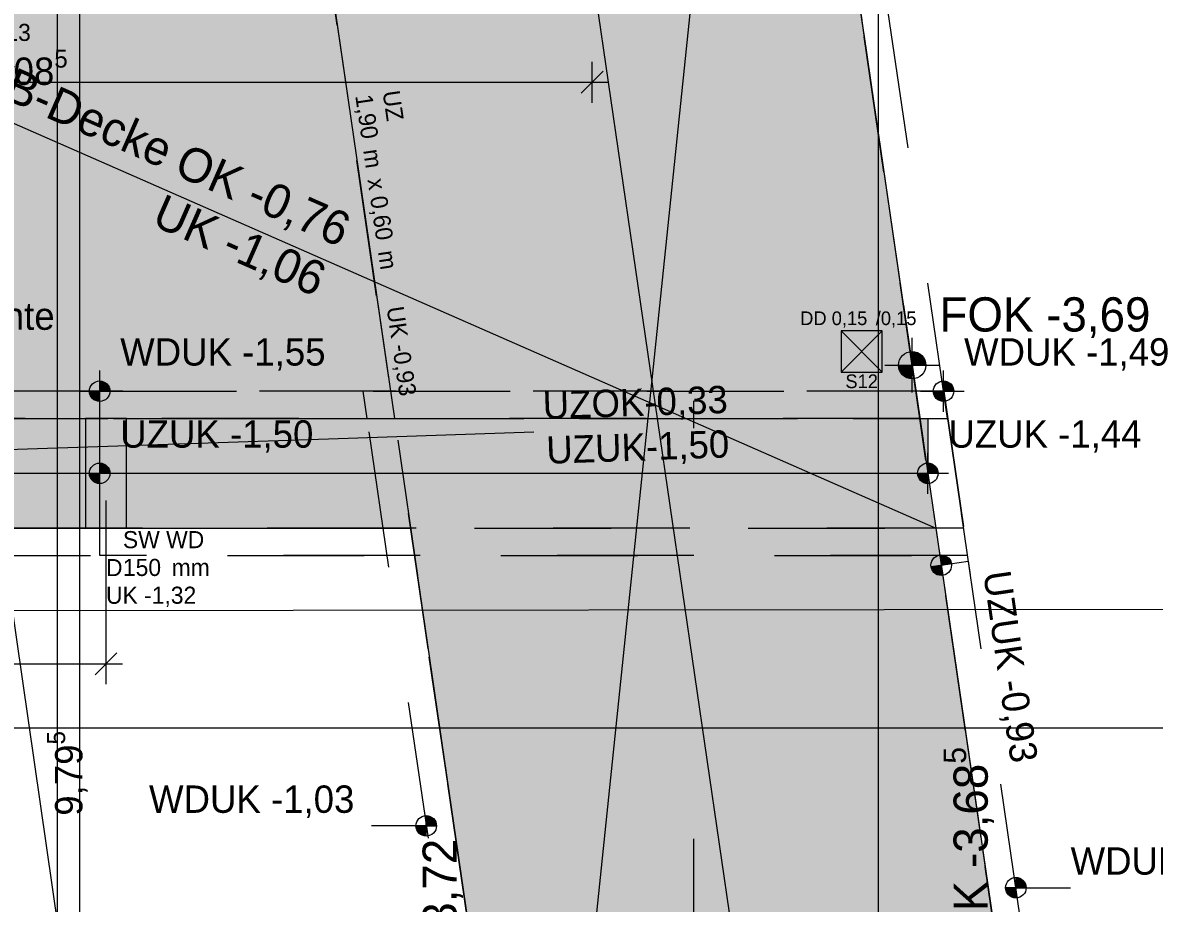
# Model space of a CAD drawing. Header units: metres. Extents: x -14 to 130, y -38 to 4.
# Drawn here: x 11.873 to 16.01, y -27.641 to -24.423 of the extents above; entities that cross this region are included whole.
import ezdxf

# ---------------------------------------------------------------- set-up
doc = ezdxf.new("R2010")
doc.units = ezdxf.units.M
doc.header["$MEASUREMENT"] = 0
for name, pattern in [('Schnittlinie', [0.006, 0.003, -0.0015, 0, -0.0015]), ('Strichliert_1_-1', [2, 1, -1]), ('Strichlinie eng', [0.002, 0.0015, -0.0005]), ('Untersicht', [0.001, 0.0005, -0.0005])]:
    doc.linetypes.add(name, pattern=pattern)
for name, color, linetype in [('-1._KG PP_3_210 Decke', 7, 'Continuous'), ('-1._KG PP_3_220 Bodenaufbau', 7, 'Continuous'), ('-1._KG PP_3_250 Träger Unterzug', 7, 'Continuous'), ('-1._KG PP_3_270 Deckendurchbruchsymbol', 7, 'Continuous'), ('-1._KG PP_3_851 Marker Schnitt', 7, 'Continuous'), ('-1._KG PP_3_870 Dokumentation allgemein', 7, 'Continuous'), ('-1._KG PP_3_945 Einreichplan Beschriftung', 7, 'Continuous'), ('-1._KG PP_3_950 Polierplan Bemaßung', 7, 'Continuous'), ('-1._KG PP_3_Bemaßen_Sperrmaß 2D', 7, 'Continuous'), ('-1._KG PP_3_Kataster Grenzpunkte_Grenzpunkt (GP) Hausecke_Kennzeichen', 7, 'Continuous'), ('-1._KG PP_3_Kataster Grundstücke_Grundstück', 7, 'Continuous')]:
    doc.layers.add(name, color=color, linetype=linetype)
doc.styles.add('ERSTELLTER_STIL_5', font='')
doc.styles.get('ERSTELLTER_STIL_5').set_extended_font_data('Eurostile')
doc.linetypes.add('GAS', pattern='A,0,[1,415_260415_PP_VA_1_2 -1 KG1.Shx,S=0.186508,R=0,X=0,Y=0],-26.5,0', length=26.5)

msp = doc.modelspace()

# ---------------------------------------------------------------- hatches: boundary and pattern name
at = {"layer": '-1._KG PP_3_210 Decke', "linetype": 'Continuous', "lineweight": 0, "true_color": 0x060c00}
msp.add_hatch(color=98, dxfattribs=at).paths.add_polyline_path([(12.865, -23.92), (9.87, -23.92), (9.87, -26.27), (15.211, -26.27), (14.8684, -23.92)])
at = {"layer": '-1._KG PP_3_250 Träger Unterzug', "linetype": 'Continuous', "lineweight": 0, "true_color": 0x060c00}
h = msp.add_hatch(color=98, dxfattribs=at)
h.paths.add_polyline_path([(12.865, -21.975), (12.865, -21.895), (12.6532, -21.895), (13.2326, -25.87), (15.1527, -25.87), (14.5732, -21.895), (13.745, -21.895), (13.745, -21.975)])
h.paths.add_polyline_path([(15.015, -25.7), (14.865, -25.7), (14.865, -25.55), (15.015, -25.55)], flags=0)
for points in [[(11.035, -25.96), (10.635, -25.96), (10.635, -25.87), (3.305, -25.87), (3.305, -26.27), (15.1819, -26.27), (15.1819, -25.87), (11.035, -25.87)], [(13.2909, -26.27), (13.7734, -29.58), (15.6935, -29.58), (15.1819, -26.07), (15.1819, -26.27)]]:
    msp.add_hatch(color=98, dxfattribs=at).paths.add_polyline_path(points)
at = {"layer": '-1._KG PP_3_Kataster Grenzpunkte_Grenzpunkt (GP) Hausecke_Kennzeichen', "linetype": 'Continuous', "lineweight": 0, "true_color": 0x000000}
for points in [[(15.1243, -25.6752), (15.1743, -25.6752), (15.1705, -25.6561), (15.1597, -25.6399), (15.1434, -25.6291), (15.1243, -25.6252)], [(15.1243, -25.6752), (15.0743, -25.6752), (15.0781, -25.6944), (15.089, -25.7106), (15.1052, -25.7214), (15.1243, -25.7252)], [(15.2308, -26.406), (15.2679, -26.4006), (15.263, -26.3868), (15.2532, -26.3759), (15.24, -26.3696), (15.2254, -26.3689)], [(15.2308, -26.406), (15.1937, -26.4114), (15.1986, -26.4252), (15.2084, -26.436), (15.2216, -26.4423), (15.2362, -26.4431)]]:
    msp.add_hatch(color=18, dxfattribs=at).paths.add_polyline_path(points)
at = {"layer": '-1._KG PP_3_Kataster Grenzpunkte_Grenzpunkt (GP) Hausecke_Kennzeichen', "linetype": 'Continuous', "lineweight": 13, "true_color": 0xff6400}
for points in [[(12.155, -25.77), (12.1925, -25.77), (12.1897, -25.7556), (12.1815, -25.7435), (12.1694, -25.7354), (12.155, -25.7325)], [(15.2392, -25.77), (15.2767, -25.77), (15.2738, -25.7556), (15.2657, -25.7435), (15.2535, -25.7354), (15.2392, -25.7325)], [(12.155, -25.77), (12.1175, -25.77), (12.1204, -25.7844), (12.1285, -25.7965), (12.1407, -25.8046), (12.155, -25.8075)], [(15.2392, -25.77), (15.2017, -25.77), (15.2045, -25.7844), (15.2127, -25.7965), (15.2248, -25.8046), (15.2392, -25.8075)], [(13.3485, -27.3582), (13.386, -27.3582), (13.3832, -27.3439), (13.375, -27.3317), (13.3629, -27.3236), (13.3485, -27.3207)], [(13.3485, -27.3582), (13.311, -27.3582), (13.3139, -27.3726), (13.322, -27.3848), (13.3342, -27.3929), (13.3485, -27.3957)], [(15.5036, -27.5841), (15.5411, -27.5841), (15.5383, -27.5697), (15.5301, -27.5576), (15.518, -27.5494), (15.5036, -27.5466)], [(15.5036, -27.5841), (15.4661, -27.5841), (15.469, -27.5984), (15.4771, -27.6106), (15.4893, -27.6187), (15.5036, -27.6216)]]:
    msp.add_hatch(color=30, dxfattribs=at).paths.add_polyline_path(points)
at = {"layer": '-1._KG PP_3_Kataster Grenzpunkte_Grenzpunkt (GP) Hausecke_Kennzeichen', "linetype": 'Continuous', "lineweight": 13, "true_color": 0x3f7f02}
for points in [[(12.155, -26.07), (12.1925, -26.07), (12.1897, -26.0556), (12.1815, -26.0435), (12.1694, -26.0354), (12.155, -26.0325)], [(15.1819, -26.07), (15.2194, -26.07), (15.2165, -26.0556), (15.2084, -26.0435), (15.1962, -26.0354), (15.1819, -26.0325)], [(12.155, -26.07), (12.1175, -26.07), (12.1204, -26.0844), (12.1285, -26.0965), (12.1407, -26.1046), (12.155, -26.1075)], [(15.1819, -26.07), (15.1444, -26.07), (15.1472, -26.0844), (15.1553, -26.0965), (15.1675, -26.1046), (15.1819, -26.1075)]]:
    msp.add_hatch(color=76, dxfattribs=at).paths.add_polyline_path(points)

# ---------------------------------------------------------------- linework, layer by layer
at = {"layer": '-1._KG PP_3_210 Decke', "color": 7, "linetype": 'Untersicht', "lineweight": 13, "ltscale": 1000, "true_color": 0xf4f4f4, "flags": 128}
for points in [[(5.305, -21.495), (0.1844, -21.495), (0.1967, -31.38), (9.535, -31.38), (9.535, -30.88), (12.385, -30.88), (12.385, -29.98), (18.7258, -29.98), (18.7621, -21.495), (12.465, -21.495), (12.465, -24.32), (13.0067, -24.32), (13.2326, -25.87), (9.875, -25.87), (7.875, -25.87), (7.875, -23.92), (5.305, -23.92)], [(12.865, -23.92), (9.87, -23.92), (9.87, -26.27), (15.211, -26.27), (14.8684, -23.92)]]:
    msp.add_lwpolyline(points, close=True, dxfattribs=at)
at = {"layer": '-1._KG PP_3_220 Bodenaufbau', "color": 7, "linetype": 'Untersicht', "lineweight": 13, "ltscale": 1000, "true_color": 0xf4f4f4, "flags": 128}
msp.add_lwpolyline([(11.005, -24.32), (10.12, -24.32), (10.12, -25.6), (11.125, -25.6), (11.125, -25.87), (13.2326, -25.87), (13.0067, -24.32)], close=True, dxfattribs=at)
at = {"layer": '-1._KG PP_3_250 Träger Unterzug', "color": 76, "linetype": 'GAS', "lineweight": 13, "ltscale": 1000, "true_color": 0x3f7f02}
for p, q in [((13.584, -21.695), (14.7626, -29.78)), ((3.305, -26.07), (15.1819, -26.07))]:
    msp.add_line(p, q, dxfattribs=at)
at = {"layer": '-1._KG PP_3_250 Träger Unterzug', "color": 76, "linetype": 'Continuous', "lineweight": 13, "ltscale": 1000, "true_color": 0x3f7f02, "flags": 128}
for points in [[(14.5732, -21.895), (15.1527, -25.87)], [(13.0067, -24.32), (13.2326, -25.87)], [(14.865, -25.55), (14.865, -25.7)], [(15.015, -25.55), (14.865, -25.55)], [(15.015, -25.7), (15.015, -25.55)], [(14.865, -25.7), (15.015, -25.7)], [(11.035, -25.87), (12.1032, -25.87)], [(12.2532, -25.87), (12.1032, -25.87)], [(12.2532, -25.87), (13.2326, -25.87)], [(15.1527, -25.87), (15.1819, -25.87)], [(15.1819, -25.87), (15.1819, -26.07)], [(15.1819, -26.07), (15.6935, -29.58)], [(7.2032, -26.27), (12.1032, -26.27)], [(12.1032, -26.27), (12.2532, -26.27)], [(12.2532, -26.27), (13.2909, -26.27)], [(13.2909, -26.27), (13.7734, -29.58)]]:
    msp.add_lwpolyline(points, dxfattribs=at)
at = {"layer": '-1._KG PP_3_250 Träger Unterzug', "color": 16, "linetype": 'Untersicht', "lineweight": 13, "ltscale": 1000, "true_color": 0x7e0000, "flags": 128}
for points in [[(12.1032, -25.87), (12.1032, -26.27)], [(12.2532, -26.27), (12.2532, -25.87)]]:
    msp.add_lwpolyline(points, dxfattribs=at)
at = {"layer": '-1._KG PP_3_270 Deckendurchbruchsymbol', "color": 7, "linetype": 'Strichlinie eng', "lineweight": 13, "ltscale": 1000}
for p, q in [((14.865, -25.7), (15.015, -25.55)), ((14.865, -25.55), (15.015, -25.7))]:
    msp.add_line(p, q, dxfattribs=at)
at = {"layer": '-1._KG PP_3_270 Deckendurchbruchsymbol', "color": 7, "linetype": 'Strichlinie eng', "lineweight": 13, "ltscale": 1000, "flags": 128}
msp.add_lwpolyline([(15.015, -25.7), (15.015, -25.55), (14.865, -25.55), (14.865, -25.7)], close=True, dxfattribs=at)
at = {"layer": '-1._KG PP_3_851 Marker Schnitt', "color": 7, "linetype": 'Schnittlinie', "lineweight": 13, "ltscale": 1000}
msp.add_line((14.325, 3.0949), (14.325, -35.645), dxfattribs=at)
at = {"layer": '-1._KG PP_3_870 Dokumentation allgemein', "color": 140, "linetype": 'Strichlinie eng', "lineweight": 0, "ltscale": 1000, "true_color": 0x00b9ff, "flags": 128}
msp.add_lwpolyline([(5.8669, -27.2175), (11.8058, -26.3637), (12.1644, -28.858), (6.2255, -29.7119)], close=True, dxfattribs=at)
at = {"layer": '-1._KG PP_3_Bemaßen_Sperrmaß 2D', "color": 5, "linetype": 'GAS', "lineweight": 0, "ltscale": 1000}
for p, q in [((12, 3), (12, -36)), ((15, 3), (15, -36)), ((-1.5, -27), (21, -27))]:
    msp.add_line(p, q, dxfattribs=at)
at = {"layer": '-1._KG PP_3_Kataster Grenzpunkte_Grenzpunkt (GP) Hausecke_Kennzeichen', "color": 6, "linetype": 'Continuous', "lineweight": 13, "ltscale": 1000, "true_color": 0xfb02fe}
msp.add_line((12.0822, -31.4895), (12.0822, -21.695), dxfattribs=at)
at = {"layer": '-1._KG PP_3_Kataster Grenzpunkte_Grenzpunkt (GP) Hausecke_Kennzeichen', "color": 7, "linetype": 'Strichliert_1_-1', "lineweight": 13, "ltscale": 1000}
for p, q in [((13.7737, -29.5775), (14.3848, -23.7052)), ((12.9919, -25.9435), (13.7413, -25.9182)), ((3.3075, -26.2699), (12.9919, -25.9435))]:
    msp.add_line(p, q, dxfattribs=at)
at = {"layer": '-1._KG PP_3_Kataster Grenzpunkte_Grenzpunkt (GP) Hausecke_Kennzeichen', "color": 7, "linetype": 'Continuous', "lineweight": 13, "ltscale": 1000}
for p, q in [((9.855, -23.92), (15.211, -26.27)), ((15.1243, -25.7752), (15.1243, -25.5752)), ((15.0243, -25.6752), (15.2243, -25.6752)), ((15.2254, -26.3689), (15.2362, -26.4431)), ((15.2679, -26.4006), (15.1937, -26.4114)), ((15.2308, -26.406), (15.3298, -26.3915)), ((15.3298, -26.3915), (15.337, -26.441))]:
    msp.add_line(p, q, dxfattribs=at)
at = {"layer": '-1._KG PP_3_Kataster Grenzpunkte_Grenzpunkt (GP) Hausecke_Kennzeichen', "color": 76, "linetype": 'Continuous', "lineweight": 13, "ltscale": 1000, "true_color": 0x3f7f02}
for p, q in [((13.955, -24.7161), (13.955, -24.5661)), ((13.915, -24.6811), (13.995, -24.6011)), ((9.87, -24.6411), (13.955, -24.6411)), ((13.955, -24.6411), (14.015, -24.6411)), ((12.155, -26.145), (12.155, -25.995)), ((15.1819, -26.145), (15.1819, -25.995)), ((12.08, -26.07), (12.23, -26.07)), ((15.1069, -26.07), (15.2569, -26.07)), ((12.1782, -26.841), (12.1782, -26.17)), ((4.504, -26.5807), (18.0689, -26.5638)), ((12.1382, -26.806), (12.2182, -26.726)), ((7.625, -26.766), (12.1782, -26.766)), ((12.1782, -26.766), (12.2382, -26.766))]:
    msp.add_line(p, q, dxfattribs=at)
at = {"layer": '-1._KG PP_3_Kataster Grenzpunkte_Grenzpunkt (GP) Hausecke_Kennzeichen', "color": 30, "linetype": 'Continuous', "lineweight": 13, "ltscale": 1000, "true_color": 0xff6400}
for p, q in [((12.155, -25.845), (12.155, -25.695)), ((15.2392, -25.845), (15.2392, -25.695)), ((12.08, -25.77), (12.23, -25.77)), ((15.1642, -25.77), (15.3142, -25.77)), ((13.3485, -27.3957), (13.3485, -27.3207)), ((13.2485, -27.3582), (13.1485, -27.3582)), ((13.3485, -27.3582), (13.2485, -27.3582)), ((13.311, -27.3582), (13.386, -27.3582)), ((15.5036, -27.5466), (15.5036, -27.6216)), ((15.5411, -27.5841), (15.4661, -27.5841)), ((15.5036, -27.5841), (15.6036, -27.5841)), ((15.6036, -27.5841), (15.7036, -27.5841))]:
    msp.add_line(p, q, dxfattribs=at)
at = {"layer": '-1._KG PP_3_Kataster Grenzpunkte_Grenzpunkt (GP) Hausecke_Kennzeichen', "color": 7, "linetype": 'Continuous', "lineweight": 13, "ltscale": 1000}
for centre, radius in [((15.1243, -25.6752), 0.05), ((15.2308, -26.406), 0.0375)]:
    msp.add_circle(centre, radius, dxfattribs=at)
at = {"layer": '-1._KG PP_3_Kataster Grenzpunkte_Grenzpunkt (GP) Hausecke_Kennzeichen', "color": 30, "linetype": 'Continuous', "lineweight": 13, "ltscale": 1000, "true_color": 0xff6400}
for centre in [(12.155, -25.77), (15.2392, -25.77), (13.3485, -27.3582), (15.5036, -27.5841)]:
    msp.add_circle(centre, 0.0375, dxfattribs=at)
at = {"layer": '-1._KG PP_3_Kataster Grenzpunkte_Grenzpunkt (GP) Hausecke_Kennzeichen', "color": 76, "linetype": 'Continuous', "lineweight": 13, "ltscale": 1000, "true_color": 0x3f7f02}
for centre in [(12.155, -26.07), (15.1819, -26.07)]:
    msp.add_circle(centre, 0.0375, dxfattribs=at)
at = {"layer": '-1._KG PP_3_Kataster Grundstücke_Grundstück', "color": 30, "linetype": 'Untersicht', "lineweight": 13, "ltscale": 1000, "true_color": 0xff6400, "flags": 128}
for points in [[(17.9906, -21.895), (14.6743, -21.895), (14.9674, -23.9056), (14.8684, -23.92), (15.4635, -28.0023), (15.4924, -28.2002), (15.6935, -29.58), (17.9575, -29.58)], [(15.2392, -25.77), (13.117, -25.77), (13.1316, -25.87), (15.2538, -25.87)], [(13.6724, -29.58), (13.7734, -29.58), (13.2326, -25.87), (13.1316, -25.87)], [(15.6935, -29.58), (15.7946, -29.58), (15.2538, -25.87), (15.1527, -25.87)], [(4.5169, -27.205), (4.5169, -27.405), (4.5169, -29.58), (13.7734, -29.58), (13.6123, -28.4743), (13.5834, -28.2764), (13.2909, -26.27), (10.055, -26.27), (7.625, -26.27), (4.5169, -26.27)], [(15.3121, -26.27), (4.5169, -26.27), (4.5169, -26.37), (15.3266, -26.37)]]:
    msp.add_lwpolyline(points, close=True, dxfattribs=at)
for points in [[(15.1527, -25.87), (14.8539, -23.82), (13.955, -23.82), (13.955, -24.32), (10.12, -24.32)], [(14.8684, -23.92), (15.1527, -25.87)], [(15.2538, -25.87), (14.9695, -23.92)], [(3.2169, -26.37), (12.155, -26.37), (12.155, -25.77), (10.12, -25.77), (10.12, -25.87)], [(15.2392, -25.77), (10.205, -25.77)], [(12.155, -25.77), (15.2392, -25.77)], [(12.155, -26.37), (12.155, -25.77)], [(15.2538, -25.87), (15.2392, -25.77)], [(15.2392, -25.77), (15.2402, -25.77)], [(15.2392, -25.77), (15.3266, -26.37)], [(15.2402, -25.77), (15.3276, -26.37)], [(10.205, -25.87), (15.1527, -25.87)], [(15.1527, -25.87), (13.2326, -25.87), (13.5834, -28.2764)], [(15.1527, -25.87), (15.2538, -25.87)], [(15.4635, -28.0023), (15.1527, -25.87)], [(15.1527, -25.87), (15.2538, -25.87)], [(15.3266, -26.37), (12.155, -26.37)], [(15.3266, -26.37), (15.3276, -26.37)]]:
    msp.add_lwpolyline(points, dxfattribs=at)

# ---------------------------------------------------------------- texts
at = {"layer": '-1._KG PP_3_270 Deckendurchbruchsymbol', "color": 1, "linetype": 'Continuous', "lineweight": 0, "char_height": 0.05, "style": 'ERSTELLTER_STIL_5'}
for s, insert, attachment_point in [('\\A1;{\\pqc;\\pt0;\\fEurostile|b0|i0|c0|p0;\\W1.000000;DD 0,15\\fEurostile|b0|i0|c0|p0;\\W1.000000;\\A1{\\H.66x;\\S^  ;}\\fEurostile|b0|i0|c0|p0;\\W1.000000; /0,15\\fEurostile|b0|i0|c0|p0;\\W1.000000;\\A1{\\H.66x;\\S^  ;}\\fEurostile|b0|i0|c0|p0;\\W1.000000;\\fEurostile|b0|i0|c0|p0;\\W1.000000;\\A1{\\H.66x;\\S^  ;}}', (14.94, -25.5431), 8), ('\\A1;{\\pqc;\\pt0;\\fEurostile|b0|i0|c0|p0;\\W1.000000;S12}', (14.94, -25.7089), 2)]:
    msp.add_mtext(s, dxfattribs=dict(at, insert=insert, attachment_point=attachment_point))
at = {"layer": '-1._KG PP_3_945 Einreichplan Beschriftung', "color": 7, "linetype": 'Continuous', "lineweight": 13, "char_height": 0.0625, "rotation": 278.294, "style": 'ERSTELLTER_STIL_5'}
for s, insert, attachment_point in [('\\A1;{\\pql;\\pt0,1;\\fEurostile|b0|i0|c0|p0;\\W1.000000;1,90\\fEurostile|b0|i0|c0|p0;\\W1.000000;\\A1{\\H.66x;\\S^  ;}\\fEurostile|b0|i0|c0|p0;\\W1.000000; m\\fEurostile|b0|i0|c0|p0;\\W1.000000;\\A1{\\H.66x;\\S^  ;}\\fEurostile|b0|i0|c0|p0;\\W1.000000; x \\fEurostile|b0|i0|c0|p0;\\W1.000000;\\fEurostile|b0|i0|c0|p0;\\W1.000000;\\fEurostile|b0|i0|c0|p0;\\W1.000000;\\fEurostile|b0|i0|c0|p0;\\W1.000000;\\fEurostile|b0|i0|c0|p0;\\W1.000000;0,60\\fEurostile|b0|i0|c0|p0;\\W1.000000;\\A1{\\H.66x;\\S^  ;}\\fEurostile|b0|i0|c0|p0;\\W1.000000; m\\fEurostile|b0|i0|c0|p0;\\W1.000000;\\A1{\\H.66x;\\S^  ;}\\fEurostile|b0|i0|c0|p0;\\W1.000000;\\fEurostile|b0|i0|c0|p0;\\W1.000000;\\fEurostile|b0|i0|c0|p0;\\W1.000000;\\fEurostile|b0|i0|c0|p0;\\W1.000000;\\fEurostile|b0|i0|c0|p0;\\W1.000000;\\fEurostile|b0|i0|c0|p0;\\W1.000000;\\fEurostile|b0|i0|c0|p0;\\W1.000000;\\A1{\\H.66x;\\S^  ;}\\fEurostile|b0|i0|c0|p0;\\W1.000000;\\fEurostile|b0|i0|c0|p0;\\W1.000000;\\A1{\\H.66x;\\S^  ;}\\fEurostile|b0|i0|c0|p0;\\W1.000000;\\fEurostile|b0|i0|c0|p0;\\W1.000000;\\fEurostile|b0|i0|c0|p0;\\W1.000000;\\fEurostile|b0|i0|c0|p0;\\W1.000000;\\fEurostile|b0|i0|c0|p0;\\W1.000000;\\fEurostile|b0|i0|c0|p0;\\W1.000000;\\fEurostile|b0|i0|c0|p0;\\W1.000000;\\A1{\\H.66x;\\S^  ;}\\fEurostile|b0|i0|c0|p0;\\W1.000000;\\fEurostile|b0|i0|c0|p0;\\W1.000000;\\A1{\\H.66x;\\S^  ;}\\fEurostile|b0|i0|c0|p0;\\W1.000000;\\fEurostile|b0|i0|c0|p0;\\W1.000000;\\fEurostile|b0|i0|c0|p0;\\W1.000000;\\fEurostile|b0|i0|c0|p0;\\W1.000000;\\fEurostile|b0|i0|c0|p0;\\W1.000000;\\fEurostile|b0|i0|c0|p0;\\W1.000000;\\fEurostile|b0|i0|c0|p0;\\W1.000000;\\A1{\\H.66x;\\S^  ;}\\fEurostile|b0|i0|c0|p0;\\W1.000000;\\fEurostile|b0|i0|c0|p0;\\W1.000000;\\A1{\\H.66x;\\S^  ;}\\fEurostile|b0|i0|c0|p0;\\W1.000000;\\fEurostile|b0|i0|c0|p0;\\W1.000000;\\fEurostile|b0|i0|c0|p0;\\W1.000000;\\fEurostile|b0|i0|c0|p0;\\W1.000000;\\fEurostile|b0|i0|c0|p0;\\W1.000000;\\fEurostile|b0|i0|c0|p0;\\W1.000000;\\fEurostile|b0|i0|c0|p0;\\W1.000000;\\A1{\\H.66x;\\S^  ;}\\fEurostile|b0|i0|c0|p0;\\W1.000000;}', (13.1508, -24.6817), 1), ('\\A1;{\\pql;\\pt0,1;\\fEurostile|b0|i0|c0|p0;\\W1.000000;UZ\\fEurostile|b0|i0|c0|p0;\\W1.000000;\\A1{\\H.66x;\\S^  ;}\\fEurostile|b0|i0|c0|p0;\\W1.000000;\\fEurostile|b0|i0|c0|p0;\\W1.000000;\\A1{\\H.66x;\\S^  ;}\\fEurostile|b0|i0|c0|p0;\\W1.000000;\\fEurostile|b0|i0|c0|p0;\\W1.000000;\\fEurostile|b0|i0|c0|p0;\\W1.000000;\\fEurostile|b0|i0|c0|p0;\\W1.000000;\\fEurostile|b0|i0|c0|p0;\\W1.000000;\\fEurostile|b0|i0|c0|p0;\\W1.000000;\\fEurostile|b0|i0|c0|p0;\\W1.000000;\\A1{\\H.66x;\\S^  ;}\\fEurostile|b0|i0|c0|p0;\\W1.000000;\\fEurostile|b0|i0|c0|p0;\\W1.000000;\\A1{\\H.66x;\\S^  ;}\\fEurostile|b0|i0|c0|p0;\\W1.000000;\\fEurostile|b0|i0|c0|p0;\\W1.000000;\\fEurostile|b0|i0|c0|p0;\\W1.000000;\\fEurostile|b0|i0|c0|p0;\\W1.000000;\\fEurostile|b0|i0|c0|p0;\\W1.000000;\\fEurostile|b0|i0|c0|p0;\\W1.000000;\\fEurostile|b0|i0|c0|p0;\\W1.000000;\\A1{\\H.66x;\\S^  ;}\\fEurostile|b0|i0|c0|p0;\\W1.000000;\\fEurostile|b0|i0|c0|p0;\\W1.000000;\\A1{\\H.66x;\\S^  ;}\\fEurostile|b0|i0|c0|p0;\\W1.000000;\\fEurostile|b0|i0|c0|p0;\\W1.000000;\\fEurostile|b0|i0|c0|p0;\\W1.000000;\\fEurostile|b0|i0|c0|p0;\\W1.000000;\\fEurostile|b0|i0|c0|p0;\\W1.000000;\\fEurostile|b0|i0|c0|p0;\\W1.000000;\\fEurostile|b0|i0|c0|p0;\\W1.000000;\\A1{\\H.66x;\\S^  ;}\\fEurostile|b0|i0|c0|p0;\\W1.000000;\\fEurostile|b0|i0|c0|p0;\\W1.000000;\\A1{\\H.66x;\\S^  ;}\\fEurostile|b0|i0|c0|p0;\\W1.000000;\\fEurostile|b0|i0|c0|p0;\\W1.000000;\\fEurostile|b0|i0|c0|p0;\\W1.000000;\\fEurostile|b0|i0|c0|p0;\\W1.000000;\\fEurostile|b0|i0|c0|p0;\\W1.000000;\\fEurostile|b0|i0|c0|p0;\\W1.000000;\\fEurostile|b0|i0|c0|p0;\\W1.000000;\\A1{\\H.66x;\\S^  ;}\\fEurostile|b0|i0|c0|p0;\\W1.000000;\\fEurostile|b0|i0|c0|p0;\\W1.000000;\\A1{\\H.66x;\\S^  ;}\\fEurostile|b0|i0|c0|p0;\\W1.000000;\\fEurostile|b0|i0|c0|p0;\\W1.000000;\\fEurostile|b0|i0|c0|p0;\\W1.000000;\\fEurostile|b0|i0|c0|p0;\\W1.000000;\\fEurostile|b0|i0|c0|p0;\\W1.000000;\\fEurostile|b0|i0|c0|p0;\\W1.000000;\\fEurostile|b0|i0|c0|p0;\\W1.000000;\\A1{\\H.66x;\\S^  ;}\\fEurostile|b0|i0|c0|p0;\\W1.000000;}', (13.2507, -24.6671), 1), ('\\A1;{\\pql;\\fEurostile|b0|i0|c0|p0;\\W1.000000;UK\\fEurostile|b0|i0|c0|p0;\\W1.000000; \\fEurostile|b0|i0|c0|p0;\\W1.000000;-0,93}', (13.1921, -25.4666), 7)]:
    msp.add_mtext(s, dxfattribs=dict(at, insert=insert, attachment_point=attachment_point))
at = {"layer": '-1._KG PP_3_950 Polierplan Bemaßung', "color": 6, "linetype": 'Continuous', "lineweight": 13, "true_color": 0xfb02fe, "insert": (15.2243, -25.5752), "char_height": 0.125, "width": 0.799165, "attachment_point": 7, "style": 'ERSTELLTER_STIL_5'}
msp.add_mtext('\\A1;{\\pql;\\fEurostile|b0|i0|c0|p0;\\W1.000000;FOK -3,69}', dxfattribs=at)
at = {"layer": '-1._KG PP_3_950 Polierplan Bemaßung', "color": 30, "linetype": 'Continuous', "lineweight": 13, "true_color": 0xff6400, "char_height": 0.1, "width": 0.813135, "attachment_point": 7, "style": 'ERSTELLTER_STIL_5'}
for s, insert in [('\\A1;{\\pql;\\fEurostile|b0|i0|c0|p0;\\W1.000000;WDUK -1,55}', (12.23, -25.695)), ('\\A1;{\\pql;\\fEurostile|b0|i0|c0|p0;\\W1.000000;WDUK -1,49}', (15.3142, -25.695))]:
    msp.add_mtext(s, dxfattribs=dict(at, insert=insert))
at = {"layer": '-1._KG PP_3_950 Polierplan Bemaßung', "color": 76, "linetype": 'Continuous', "lineweight": 13, "true_color": 0x3f7f02, "char_height": 0.1, "width": 0.744654, "attachment_point": 7, "style": 'ERSTELLTER_STIL_5'}
for s, insert in [('\\A1;{\\pql;\\fEurostile|b0|i0|c0|p0;\\W1.000000;UZUK -1,50}', (12.23, -25.995)), ('\\A1;{\\pql;\\fEurostile|b0|i0|c0|p0;\\W1.000000;UZUK -1,44}', (15.2569, -25.995))]:
    msp.add_mtext(s, dxfattribs=dict(at, insert=insert))
at = {"layer": '-1._KG PP_3_950 Polierplan Bemaßung', "color": 6, "linetype": 'Continuous', "lineweight": 13, "true_color": 0xfb02fe, "insert": (13.4834, -28.1764), "char_height": 0.125, "width": 0.799165, "attachment_point": 7, "rotation": 90, "style": 'ERSTELLTER_STIL_5'}
msp.add_mtext('\\A1;{\\pql;\\fEurostile|b0|i0|c0|p0;\\W1.000000;FOK -3,72}', dxfattribs=at)
at = {"layer": '-1._KG PP_3_Kataster Grenzpunkte_Grenzpunkt (GP) Hausecke_Kennzeichen', "color": 7, "linetype": 'Continuous', "lineweight": 13, "char_height": 0.0625, "style": 'ERSTELLTER_STIL_5'}
for s, insert, attachment_point in [('\\A1;{\\pql;\\fEurostile|b0|i0|c0|p0;\\W1.000000;UZ\\fEurostile|b0|i0|c0|p0;\\W1.000000;UK \\fEurostile|b0|i0|c0|p0;\\W1.000000;-1,13}', (11.4622, -24.5019), 7), ('\\A1;{\\pql;\\pt0,1;\\fEurostile|b0|i0|c0|p0;\\W1.000000;}', (12.1782, -26.27), 1), ('\\A1;{\\pql;\\pt0,1;\\fEurostile|b0|i0|c0|p0;\\W1.000000;SW WD\\fEurostile|b0|i0|c0|p0;\\W1.000000;\\A1{\\H.66x;\\S^  ;}\\fEurostile|b0|i0|c0|p0;\\W1.000000;\\fEurostile|b0|i0|c0|p0;\\W1.000000;\\A1{\\H.66x;\\S^  ;}\\fEurostile|b0|i0|c0|p0;\\W1.000000;\\fEurostile|b0|i0|c0|p0;\\W1.000000;\\fEurostile|b0|i0|c0|p0;\\W1.000000;\\fEurostile|b0|i0|c0|p0;\\W1.000000;\\fEurostile|b0|i0|c0|p0;\\W1.000000;\\fEurostile|b0|i0|c0|p0;\\W1.000000;\\fEurostile|b0|i0|c0|p0;\\W1.000000;\\A1{\\H.66x;\\S^  ;}\\fEurostile|b0|i0|c0|p0;\\W1.000000;\\fEurostile|b0|i0|c0|p0;\\W1.000000;\\A1{\\H.66x;\\S^  ;}\\fEurostile|b0|i0|c0|p0;\\W1.000000;\\fEurostile|b0|i0|c0|p0;\\W1.000000;\\fEurostile|b0|i0|c0|p0;\\W1.000000;\\fEurostile|b0|i0|c0|p0;\\W1.000000;\\fEurostile|b0|i0|c0|p0;\\W1.000000;\\fEurostile|b0|i0|c0|p0;\\W1.000000;\\fEurostile|b0|i0|c0|p0;\\W1.000000;\\A1{\\H.66x;\\S^  ;}\\fEurostile|b0|i0|c0|p0;\\W1.000000;\\fEurostile|b0|i0|c0|p0;\\W1.000000;\\A1{\\H.66x;\\S^  ;}\\fEurostile|b0|i0|c0|p0;\\W1.000000;\\fEurostile|b0|i0|c0|p0;\\W1.000000;\\fEurostile|b0|i0|c0|p0;\\W1.000000;\\fEurostile|b0|i0|c0|p0;\\W1.000000;\\fEurostile|b0|i0|c0|p0;\\W1.000000;\\fEurostile|b0|i0|c0|p0;\\W1.000000;\\fEurostile|b0|i0|c0|p0;\\W1.000000;\\A1{\\H.66x;\\S^  ;}\\fEurostile|b0|i0|c0|p0;\\W1.000000;\\fEurostile|b0|i0|c0|p0;\\W1.000000;\\A1{\\H.66x;\\S^  ;}\\fEurostile|b0|i0|c0|p0;\\W1.000000;\\fEurostile|b0|i0|c0|p0;\\W1.000000;\\fEurostile|b0|i0|c0|p0;\\W1.000000;\\fEurostile|b0|i0|c0|p0;\\W1.000000;\\fEurostile|b0|i0|c0|p0;\\W1.000000;\\fEurostile|b0|i0|c0|p0;\\W1.000000;\\fEurostile|b0|i0|c0|p0;\\W1.000000;\\A1{\\H.66x;\\S^  ;}\\fEurostile|b0|i0|c0|p0;\\W1.000000;\\fEurostile|b0|i0|c0|p0;\\W1.000000;\\A1{\\H.66x;\\S^  ;}\\fEurostile|b0|i0|c0|p0;\\W1.000000;\\fEurostile|b0|i0|c0|p0;\\W1.000000;\\fEurostile|b0|i0|c0|p0;\\W1.000000;\\fEurostile|b0|i0|c0|p0;\\W1.000000;\\fEurostile|b0|i0|c0|p0;\\W1.000000;\\fEurostile|b0|i0|c0|p0;\\W1.000000;\\fEurostile|b0|i0|c0|p0;\\W1.000000;\\A1{\\H.66x;\\S^  ;}\\fEurostile|b0|i0|c0|p0;\\W1.000000;}', (12.24, -26.2811), 1), ('\\A1;{\\pql;\\pt0,1;\\fEurostile|b0|i0|c0|p0;\\W1.000000;D}', (12.1782, -26.3833), 1), ('\\A1;{\\pql;\\pt0,1;\\fEurostile|b0|i0|c0|p0;\\W1.000000;150\\fEurostile|b0|i0|c0|p0;\\W1.000000;\\A1{\\H.66x;\\S^  ;}\\fEurostile|b0|i0|c0|p0;\\W1.000000; mm\\fEurostile|b0|i0|c0|p0;\\W1.000000;\\A1{\\H.66x;\\S^  ;}\\fEurostile|b0|i0|c0|p0;\\W1.000000;\\fEurostile|b0|i0|c0|p0;\\W1.000000;\\fEurostile|b0|i0|c0|p0;\\W1.000000;\\fEurostile|b0|i0|c0|p0;\\W1.000000;\\fEurostile|b0|i0|c0|p0;\\W1.000000;\\fEurostile|b0|i0|c0|p0;\\W1.000000;\\fEurostile|b0|i0|c0|p0;\\W1.000000;\\A1{\\H.66x;\\S^  ;}\\fEurostile|b0|i0|c0|p0;\\W1.000000;\\fEurostile|b0|i0|c0|p0;\\W1.000000;\\A1{\\H.66x;\\S^  ;}\\fEurostile|b0|i0|c0|p0;\\W1.000000;\\fEurostile|b0|i0|c0|p0;\\W1.000000;\\fEurostile|b0|i0|c0|p0;\\W1.000000;\\fEurostile|b0|i0|c0|p0;\\W1.000000;\\fEurostile|b0|i0|c0|p0;\\W1.000000;\\fEurostile|b0|i0|c0|p0;\\W1.000000;\\fEurostile|b0|i0|c0|p0;\\W1.000000;\\A1{\\H.66x;\\S^  ;}\\fEurostile|b0|i0|c0|p0;\\W1.000000;\\fEurostile|b0|i0|c0|p0;\\W1.000000;\\A1{\\H.66x;\\S^  ;}\\fEurostile|b0|i0|c0|p0;\\W1.000000;\\fEurostile|b0|i0|c0|p0;\\W1.000000;\\fEurostile|b0|i0|c0|p0;\\W1.000000;\\fEurostile|b0|i0|c0|p0;\\W1.000000;\\fEurostile|b0|i0|c0|p0;\\W1.000000;\\fEurostile|b0|i0|c0|p0;\\W1.000000;\\fEurostile|b0|i0|c0|p0;\\W1.000000;\\A1{\\H.66x;\\S^  ;}\\fEurostile|b0|i0|c0|p0;\\W1.000000;\\fEurostile|b0|i0|c0|p0;\\W1.000000;\\A1{\\H.66x;\\S^  ;}\\fEurostile|b0|i0|c0|p0;\\W1.000000;\\fEurostile|b0|i0|c0|p0;\\W1.000000;\\fEurostile|b0|i0|c0|p0;\\W1.000000;\\fEurostile|b0|i0|c0|p0;\\W1.000000;\\fEurostile|b0|i0|c0|p0;\\W1.000000;\\fEurostile|b0|i0|c0|p0;\\W1.000000;\\fEurostile|b0|i0|c0|p0;\\W1.000000;\\A1{\\H.66x;\\S^  ;}\\fEurostile|b0|i0|c0|p0;\\W1.000000;\\fEurostile|b0|i0|c0|p0;\\W1.000000;\\A1{\\H.66x;\\S^  ;}\\fEurostile|b0|i0|c0|p0;\\W1.000000;\\fEurostile|b0|i0|c0|p0;\\W1.000000;\\fEurostile|b0|i0|c0|p0;\\W1.000000;\\fEurostile|b0|i0|c0|p0;\\W1.000000;\\fEurostile|b0|i0|c0|p0;\\W1.000000;\\fEurostile|b0|i0|c0|p0;\\W1.000000;\\fEurostile|b0|i0|c0|p0;\\W1.000000;\\A1{\\H.66x;\\S^  ;}\\fEurostile|b0|i0|c0|p0;\\W1.000000;}', (12.24, -26.3827), 1), ('\\A1;{\\pql;\\fEurostile|b0|i0|c0|p0;\\W1.000000;UK \\fEurostile|b0|i0|c0|p0;\\W1.000000;-1,32}', (12.1782, -26.4842), 1)]:
    msp.add_mtext(s, dxfattribs=dict(at, insert=insert, attachment_point=attachment_point))
at = {"layer": '-1._KG PP_3_Kataster Grenzpunkte_Grenzpunkt (GP) Hausecke_Kennzeichen', "color": 7, "linetype": 'Continuous', "lineweight": 13, "style": 'ERSTELLTER_STIL_5'}
for s, insert, char_height, attachment_point, rotation in [('\\A1;{\\pql;\\fEurostile|b0|i0|c0|p0;\\W1.000000;\\fEurostile|b0|i0|c0|p0;\\W1.000000;\\fEurostile|b0|i0|c0|p0;\\W1.000000;STB-Decke\\fEurostile|b0|i0|c0|p0;\\W1.000000;\\A1{\\H.66x;\\S^  ;}\\fEurostile|b0|i0|c0|p0;\\W1.000000;\\fEurostile|b0|i0|c0|p0;\\W1.000000;\\P\\pql;\\fEurostile|b0|i0|c0|p0;\\W1.000000;\\fEurostile|b0|i0|c0|p0;\\W1.000000;\\fEurostile|b0|i0|c0|p0;\\W1.000000;\\fEurostile|b0|i0|c0|p0;\\W1.000000;\\A1{\\H.66x;\\S^  ;}\\fEurostile|b0|i0|c0|p0;\\W1.000000;\\fEurostile|b0|i0|c0|p0;\\W1.000000;}', (11.571, -24.685), 0.125, 4, 336.31), ('\\A1;{\\pqr;\\pt0,1;\\fEurostile|b0|i0|c0|p0;\\W1.000000; UZOK}', (14.1439, -25.7598), 0.1, 3, 1.93), ('\\A1;{\\pql;\\pt0,1;\\fEurostile|b0|i0|c0|p0;\\W1.000000;-0,33\\fEurostile|b0|i0|c0|p0;\\W1.000000;\\A1{\\H.66x;\\S^  ;}\\fEurostile|b0|i0|c0|p0;\\W1.000000;\\fEurostile|b0|i0|c0|p0;\\W1.000000;\\A1{\\H.66x;\\S^  ;}\\fEurostile|b0|i0|c0|p0;\\W1.000000;\\fEurostile|b0|i0|c0|p0;\\W1.000000;\\fEurostile|b0|i0|c0|p0;\\W1.000000;\\fEurostile|b0|i0|c0|p0;\\W1.000000;\\fEurostile|b0|i0|c0|p0;\\W1.000000;\\fEurostile|b0|i0|c0|p0;\\W1.000000;\\fEurostile|b0|i0|c0|p0;\\W1.000000;\\A1{\\H.66x;\\S^  ;}\\fEurostile|b0|i0|c0|p0;\\W1.000000;\\fEurostile|b0|i0|c0|p0;\\W1.000000;\\A1{\\H.66x;\\S^  ;}\\fEurostile|b0|i0|c0|p0;\\W1.000000;\\fEurostile|b0|i0|c0|p0;\\W1.000000;\\fEurostile|b0|i0|c0|p0;\\W1.000000;\\fEurostile|b0|i0|c0|p0;\\W1.000000;\\fEurostile|b0|i0|c0|p0;\\W1.000000;\\fEurostile|b0|i0|c0|p0;\\W1.000000;\\fEurostile|b0|i0|c0|p0;\\W1.000000;\\A1{\\H.66x;\\S^  ;}\\fEurostile|b0|i0|c0|p0;\\W1.000000;\\fEurostile|b0|i0|c0|p0;\\W1.000000;\\A1{\\H.66x;\\S^  ;}\\fEurostile|b0|i0|c0|p0;\\W1.000000;\\fEurostile|b0|i0|c0|p0;\\W1.000000;\\fEurostile|b0|i0|c0|p0;\\W1.000000;\\fEurostile|b0|i0|c0|p0;\\W1.000000;\\fEurostile|b0|i0|c0|p0;\\W1.000000;\\fEurostile|b0|i0|c0|p0;\\W1.000000;\\fEurostile|b0|i0|c0|p0;\\W1.000000;\\A1{\\H.66x;\\S^  ;}\\fEurostile|b0|i0|c0|p0;\\W1.000000;\\fEurostile|b0|i0|c0|p0;\\W1.000000;\\fEurostile|b0|i0|c0|p0;\\W1.000000;\\fEurostile|b0|i0|c0|p0;\\W1.000000;\\fEurostile|b0|i0|c0|p0;\\W1.000000;\\fEurostile|b0|i0|c0|p0;\\W1.000000;\\fEurostile|b0|i0|c0|p0;\\W1.000000;\\fEurostile|b0|i0|c0|p0;\\W1.000000;\\fEurostile|b0|i0|c0|p0;\\W1.000000;\\fEurostile|b0|i0|c0|p0;\\W1.000000;\\fEurostile|b0|i0|c0|p0;\\W1.000000;\\fEurostile|b0|i0|c0|p0;\\W1.000000;\\fEurostile|b0|i0|c0|p0;\\W1.000000;\\fEurostile|b0|i0|c0|p0;\\W1.000000;\\fEurostile|b0|i0|c0|p0;\\W1.000000;\\fEurostile|b0|i0|c0|p0;\\W1.000000;\\fEurostile|b0|i0|c0|p0;\\W1.000000;\\fEurostile|b0|i0|c0|p0;\\W1.000000;\\fEurostile|b0|i0|c0|p0;\\W1.000000;}', (14.1439, -25.7598), 0.1, 1, 1.93), ('\\A1;{\\pqr;\\pt0,1;\\fEurostile|b0|i0|c0|p0;\\W1.000000;UZUK}', (14.1495, -25.9232), 0.1, 3, 1.93), ('\\A1;{\\pql;\\pt0,1;\\fEurostile|b0|i0|c0|p0;\\W1.000000;-1,50\\fEurostile|b0|i0|c0|p0;\\W1.000000;\\A1{\\H.66x;\\S^  ;}\\fEurostile|b0|i0|c0|p0;\\W1.000000;\\fEurostile|b0|i0|c0|p0;\\W1.000000;\\A1{\\H.66x;\\S^  ;}\\fEurostile|b0|i0|c0|p0;\\W1.000000;\\fEurostile|b0|i0|c0|p0;\\W1.000000;\\fEurostile|b0|i0|c0|p0;\\W1.000000;\\fEurostile|b0|i0|c0|p0;\\W1.000000;\\fEurostile|b0|i0|c0|p0;\\W1.000000;\\fEurostile|b0|i0|c0|p0;\\W1.000000;\\fEurostile|b0|i0|c0|p0;\\W1.000000;\\A1{\\H.66x;\\S^  ;}\\fEurostile|b0|i0|c0|p0;\\W1.000000;\\fEurostile|b0|i0|c0|p0;\\W1.000000;\\A1{\\H.66x;\\S^  ;}\\fEurostile|b0|i0|c0|p0;\\W1.000000;\\fEurostile|b0|i0|c0|p0;\\W1.000000;\\fEurostile|b0|i0|c0|p0;\\W1.000000;\\fEurostile|b0|i0|c0|p0;\\W1.000000;\\fEurostile|b0|i0|c0|p0;\\W1.000000;\\fEurostile|b0|i0|c0|p0;\\W1.000000;\\fEurostile|b0|i0|c0|p0;\\W1.000000;\\A1{\\H.66x;\\S^  ;}\\fEurostile|b0|i0|c0|p0;\\W1.000000;\\fEurostile|b0|i0|c0|p0;\\W1.000000;\\A1{\\H.66x;\\S^  ;}\\fEurostile|b0|i0|c0|p0;\\W1.000000;\\fEurostile|b0|i0|c0|p0;\\W1.000000;\\fEurostile|b0|i0|c0|p0;\\W1.000000;\\fEurostile|b0|i0|c0|p0;\\W1.000000;\\fEurostile|b0|i0|c0|p0;\\W1.000000;\\fEurostile|b0|i0|c0|p0;\\W1.000000;\\fEurostile|b0|i0|c0|p0;\\W1.000000;\\A1{\\H.66x;\\S^  ;}\\fEurostile|b0|i0|c0|p0;\\W1.000000;\\fEurostile|b0|i0|c0|p0;\\W1.000000;\\fEurostile|b0|i0|c0|p0;\\W1.000000;\\fEurostile|b0|i0|c0|p0;\\W1.000000;\\fEurostile|b0|i0|c0|p0;\\W1.000000;\\fEurostile|b0|i0|c0|p0;\\W1.000000;\\fEurostile|b0|i0|c0|p0;\\W1.000000;\\fEurostile|b0|i0|c0|p0;\\W1.000000;\\fEurostile|b0|i0|c0|p0;\\W1.000000;\\fEurostile|b0|i0|c0|p0;\\W1.000000;\\fEurostile|b0|i0|c0|p0;\\W1.000000;\\fEurostile|b0|i0|c0|p0;\\W1.000000;\\fEurostile|b0|i0|c0|p0;\\W1.000000;\\fEurostile|b0|i0|c0|p0;\\W1.000000;\\fEurostile|b0|i0|c0|p0;\\W1.000000;\\fEurostile|b0|i0|c0|p0;\\W1.000000;\\fEurostile|b0|i0|c0|p0;\\W1.000000;\\fEurostile|b0|i0|c0|p0;\\W1.000000;\\fEurostile|b0|i0|c0|p0;\\W1.000000;}', (14.1494, -25.9222), 0.1, 1, 1.93), ('\\A1;{\\pql;\\fEurostile|b0|i0|c0|p0;\\W1.000000;UZ\\fEurostile|b0|i0|c0|p0;\\W1.000000;UK \\fEurostile|b0|i0|c0|p0;\\W1.000000;-0,93}', (15.3657, -26.4368), 0.1, 7, 278.294)]:
    msp.add_mtext(s, dxfattribs=dict(at, insert=insert, char_height=char_height, attachment_point=attachment_point, rotation=rotation))
at = {"layer": '-1._KG PP_3_Kataster Grenzpunkte_Grenzpunkt (GP) Hausecke_Kennzeichen', "color": 76, "linetype": 'Continuous', "lineweight": 13, "true_color": 0x3f7f02, "insert": (11.729, -24.6801), "char_height": 0.1, "attachment_point": 7, "style": 'ERSTELLTER_STIL_5'}
msp.add_mtext('\\A1;{\\pql;\\fEurostile|b0|i0|c0|p0;\\W1.000000;4,08\\fEurostile|b0|i0|c0|p0;\\W1.000000;\\A1{\\H.66x;\\S5^  ;}}', dxfattribs=at)
at = {"layer": '-1._KG PP_3_Kataster Grenzpunkte_Grenzpunkt (GP) Hausecke_Kennzeichen', "color": 7, "linetype": 'Continuous', "lineweight": 13, "insert": (12.3985, -25.0283), "char_height": 0.125, "attachment_point": 4, "rotation": 336.31, "line_spacing_factor": 0.968161, "style": 'ERSTELLTER_STIL_5'}
msp.add_mtext('\\A1;{\\pql;\\fEurostile|b0|i0|c0|p0;\\W1.000000;OK \\fEurostile|b0|i0|c0|p0;\\W1.000000;\\fEurostile|b0|i0|c0|p0;\\W1.000000;-0,76\\fEurostile|b0|i0|c0|p0;\\W1.000000;\\A1{\\H.66x;\\S^  ;}\\fEurostile|b0|i0|c0|p0;\\W1.000000;\\fEurostile|b0|i0|c0|p0;\\W1.000000;\\P\\pql;\\fEurostile|b0|i0|c0|p0;\\W1.000000;UK \\fEurostile|b0|i0|c0|p0;\\W1.000000;\\fEurostile|b0|i0|c0|p0;\\W1.000000;-1,06\\fEurostile|b0|i0|c0|p0;\\W1.000000;\\A1{\\H.66x;\\S^  ;}\\fEurostile|b0|i0|c0|p0;\\W1.000000;\\fEurostile|b0|i0|c0|p0;\\W1.000000;}', dxfattribs=at)
at = {"layer": '-1._KG PP_3_Kataster Grenzpunkte_Grenzpunkt (GP) Hausecke_Kennzeichen', "color": 7, "linetype": 'Continuous', "lineweight": 13, "insert": (11.0838, -25.7086), "char_height": 0.1, "attachment_point": 7, "line_spacing_factor": 0.968199, "style": 'ERSTELLTER_STIL_5'}
msp.add_mtext('\\A1;{\\pql;\\fEurostile|b0|i0|c0|p0;\\W1.000000;Fase UZ-Kante\\P\\pql;\\fEurostile|b0|i0|c0|p0;\\W1.000000;9/9cm}', dxfattribs=at)
at = {"layer": '-1._KG PP_3_Kataster Grenzpunkte_Grenzpunkt (GP) Hausecke_Kennzeichen', "color": 6, "linetype": 'Continuous', "lineweight": 13, "true_color": 0xfb02fe, "attachment_point": 7, "rotation": 90, "style": 'ERSTELLTER_STIL_5'}
for s, insert, char_height in [('\\A1;{\\pql;\\fEurostile|b0|i0|c0|p0;\\W1.000000;9,79\\fEurostile|b0|i0|c0|p0;\\W1.000000;\\A1{\\H.66x;\\S5^  ;}}', (12.1212, -27.3212), 0.1), ('\\A1;{\\pql;\\fEurostile|b0|i0|c0|p0;\\W1.000000;FOK -3,68\\fEurostile|b0|i0|c0|p0;\\W1.000000;\\A1{\\H.66x;\\S5^  ;}}', (15.4372, -27.9023), 0.125)]:
    msp.add_mtext(s, dxfattribs=dict(at, insert=insert, char_height=char_height))
at = {"layer": '-1._KG PP_3_Kataster Grenzpunkte_Grenzpunkt (GP) Hausecke_Kennzeichen', "color": 30, "linetype": 'Continuous', "lineweight": 13, "true_color": 0xff6400, "char_height": 0.1, "attachment_point": 7, "style": 'ERSTELLTER_STIL_5'}
for insert in [(12.3354, -27.3292), (15.7036, -27.5551)]:
    msp.add_mtext('\\A1;{\\pql;\\fEurostile|b0|i0|c0|p0;\\W1.000000;WD\\fEurostile|b0|i0|c0|p0;\\W1.000000;UK \\fEurostile|b0|i0|c0|p0;\\W1.000000;-1,03}', dxfattribs=dict(at, insert=insert))

doc.saveas('drawing.dxf')
